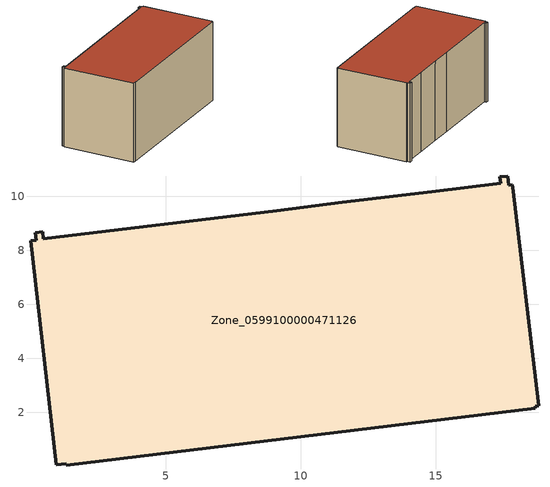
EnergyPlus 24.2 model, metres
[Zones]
Zone_0599100000471126
 floor ground (C_G): 1.32,0.05 1.31,0.1 0.94,0.05 0.01,8.35 0.2,8.37 0.16,8.66 0.44,8.69 0.47,8.43 9.11,9.47 11.54,9.79 14.86,10.17 17.41,10.48 17.38,10.72 17.68,10.76 17.72,10.41 17.84,10.42 17.85,10.34 18.82,2.24 18.69,2.23 18.7,2.15 z0
 wall outside (C_F): 17.68,10.76 17.38,10.72 17.41,10.48 14.86,10.17 11.54,9.79 9.11,9.47 0.47,8.43 0.44,8.69 0.16,8.66 0.2,8.37 0.01,8.35 0.94,0.05 1.31,0.1 1.32,0.05 18.7,2.15 18.69,2.23 18.82,2.24 17.85,10.34 17.84,10.42 17.72,10.41 17.68,10.76 z0:9.12
 roof outside (C_R): 1.32,0.05 18.7,2.15 18.69,2.23 18.82,2.24 17.85,10.34 17.84,10.42 17.72,10.41 17.68,10.76 17.38,10.72 17.41,10.48 14.86,10.17 11.54,9.79 9.11,9.47 0.47,8.43 0.44,8.69 0.16,8.66 0.2,8.37 0.01,8.35 0.94,0.05 1.31,0.1 z9.12
[BUILDING]
Pand.0599100000471126: North Axis=0; Terrain=City; Loads Convergence Tolerance Value=0.04; Temperature Convergence Tolerance Value=0.4; Solar Distribution=FullExterior; Maximum Number of Warmup Days=25; Minimum Number of Warmup Days=1
[Site:Location]
Rotterdam.The.Hague.AP_ZH_NLD Design_Conditions: Latitude=51.96; Longitude=4.45; Time Zone=1; Elevation=-4.5
[SITE:GROUNDTEMPERATURE:BUILDINGSURFACE]
18, 18, 18, 18, 18, 18, 18, 18, 18, 18, 18, 18
[MATERIAL] Thermal Absorptance=0.9; Solar Absorptance=0.7; Visible Absorptance=0.7
Name | Roughness | Thickness | Conductivity | Density | Specific Heat
G.TC.2006-2014 | MediumSmooth | 0.15 | 0.06 | 540 | 1210
F.TC.2006-2014 | Rough | 0.3 | 0.12 | 1920 | 840
R.TC.2006-2014 | MediumRough | 0.2 | 0.08 | 1500 | 1000
[CONSTRUCTION]
C_G: G.TC.2006-2014
C_F: F.TC.2006-2014
C_R: R.TC.2006-2014
[ZONE]
Zone_0599100000471126: Type=1; Multiplier=1; Ceiling Height=Autocalculate; Volume=Autocalculate; Floor Area=autocalculate; Part of Total Floor Area=Yes
[ZONEINFILTRATION:DESIGNFLOWRATE]
Infil_Zone_0599100000471126: Zone or ZoneList or Space or SpaceList=Zone_0599100000471126; Schedule=AlwaysOn; Design Flow Rate Calculation Method=Flow/Area; Flow Rate per Floor Area=0.0015; Constant Term Coefficient=1; Temperature Term Coefficient=0; Velocity Term Coefficient=0; Velocity Squared Term Coefficient=0
[HVACTEMPLATE:ZONE:IDEALLOADSAIRSYSTEM]
Zone_0599100000471126: Maximum Heating Supply Air Temperature=50; Minimum Cooling Supply Air Temperature=13; Maximum Heating Supply Air Humidity Ratio=0.0156; Minimum Cooling Supply Air Humidity Ratio=0.0077; Heating Limit=NoLimit; Cooling Limit=NoLimit; Dehumidification Control Type=ConstantSensibleHeatRatio; Cooling Sensible Heat Ratio=0.7; Dehumidification Setpoint=60; Humidification Control Type=None; Humidification Setpoint=30; Outdoor Air Method=None; Outdoor Air Flow Rate per Person=0.00944; Outdoor Air Flow Rate per Zone Floor Area=0; Outdoor Air Flow Rate per Zone=0; Demand Controlled Ventilation Type=None; Outdoor Air Economizer Type=NoEconomizer; Heat Recovery Type=None; Sensible Heat Recovery Effectiveness=0.7; Latent Heat Recovery Effectiveness=0.65
[ZONECONTROL:THERMOSTAT]
ThermostatControl_Zone_0599100000471126: Zone or ZoneList=Zone_0599100000471126; Control Type Schedule=DualSetpointControlType; Control 1=Thermostat_Zone_0599100000471126; Temperature Difference Between Cutout And Setpoint=0
[THERMOSTATSETPOINT:DUALSETPOINT]
Thermostat_Zone_0599100000471126: Heating Setpoint Temperature Schedule=HeatingSetpoint_Zone_0599100000471126; Cooling Setpoint Temperature Schedule=CoolingSetpoint_Zone_0599100000471126
[SCHEDULE:COMPACT]
HeatingSetpoint_Zone_0599100000471126: Through: 12/31, For: AllDays, Until: 24:00, 21
CoolingSetpoint_Zone_0599100000471126: Through: 12/31, For: AllDays, Until: 24:00, 24
DualSetpointControlType: Through: 12/31, For: AllDays, Until: 24:00, 4
AlwaysOn: Through: 12/31, For: AllDays, Until: 24:00, 1
